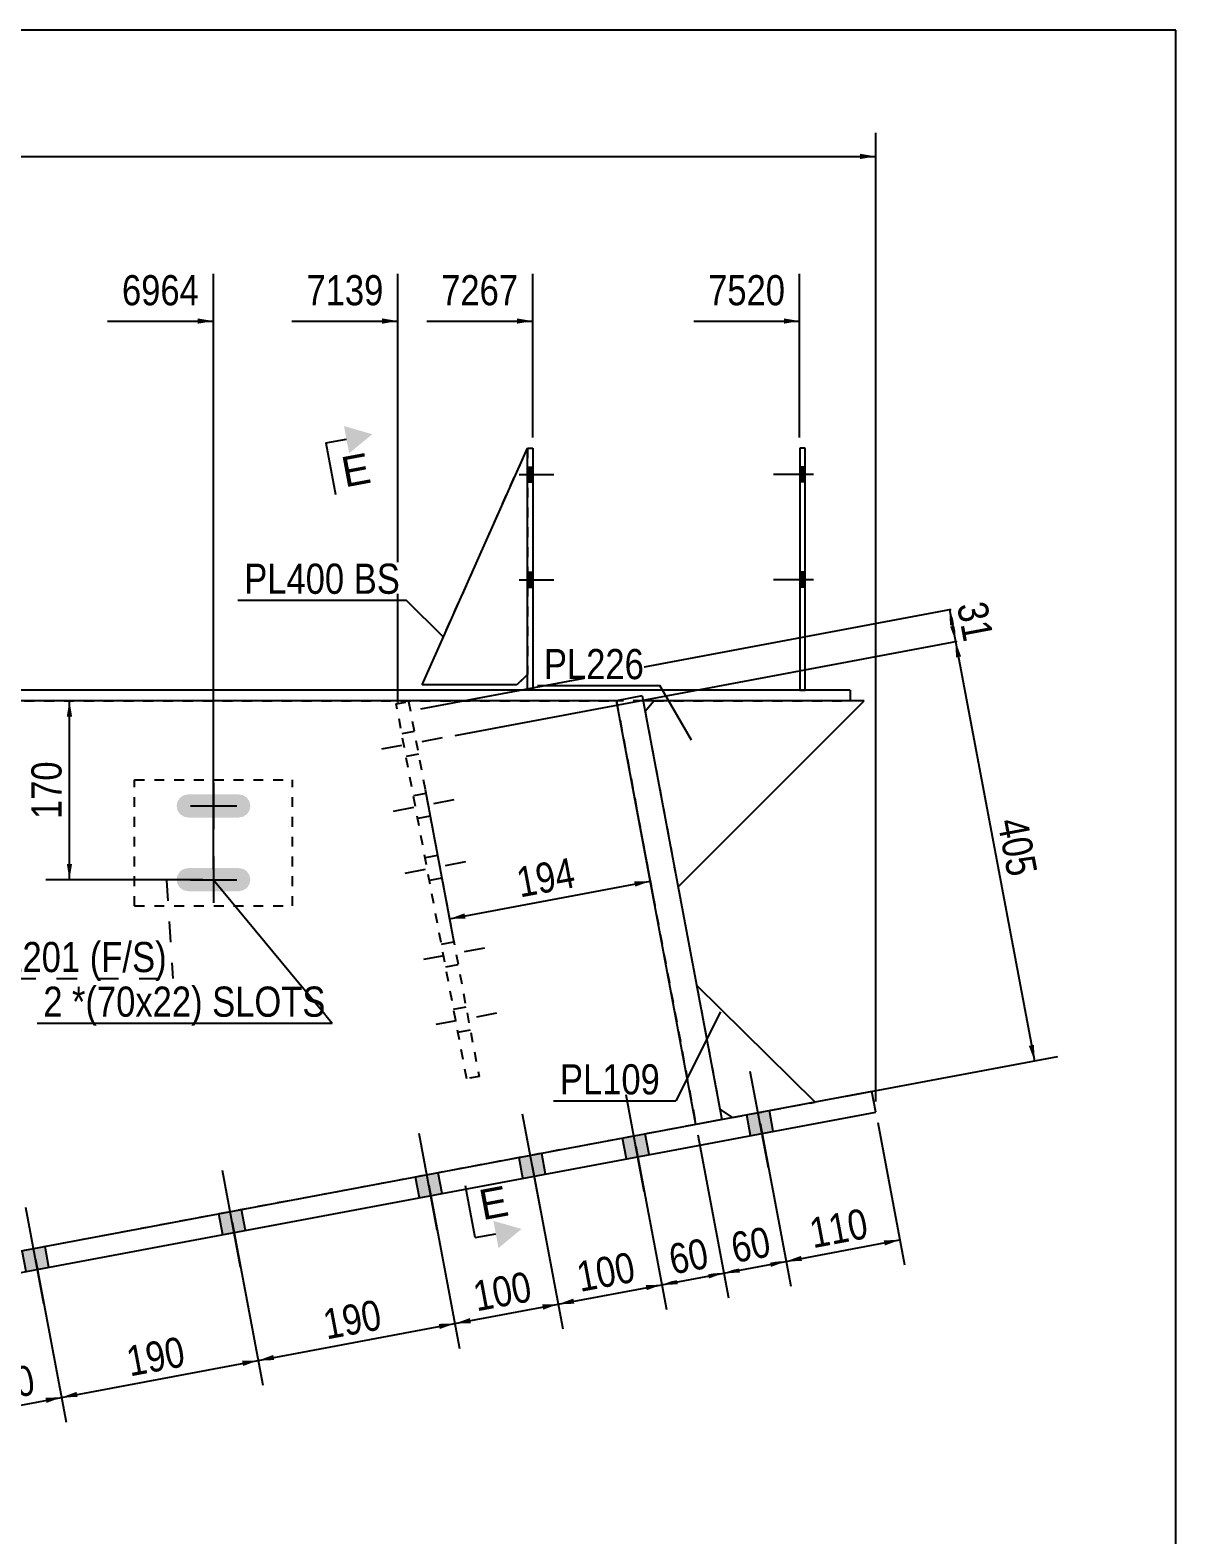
# Model space of a CAD drawing. Header units: millimetres. Extents: x -17 to 386, y -198 to 79.
# Drawn here: x 276.9 to 385.7, y -64.2 to 78.7 of the extents above; entities that cross this region are included whole.
import ezdxf

# ---------------------------------------------------------------- set-up
doc = ezdxf.new("R2010")
doc.units = ezdxf.units.MM
doc.linetypes.add('DXK_LINE_DOT1', pattern=[1.8814, 0.9407, -0.9407])
doc.linetypes.add('DXK_LINE_DOT2', pattern=[3.9198, 1.9599, -1.9599])
doc.styles.add('Arial', font='ARIAL.TTF', dxfattribs={"height": 0.2})
doc.styles.add('Arial Narrow', font='ARIALN.TTF', dxfattribs={"height": 0.2})

# ---------------------------------------------------------------- blocks, each defined once
blk = doc.blocks.new('Unknown-627304215-1201')
at = {"color": 5, "linetype": 'Continuous'}
for p, q in [((385.69, 78.71), (-14.31, 78.71)), ((385.69, -198.29), (385.69, 78.71))]:
    blk.add_line(p, q, dxfattribs=at)
blk = doc.blocks.new('Part-627304215-9825 - 1576')
at = {"color": 2, "linetype": 'Continuous'}
for p, q in [((335.28, 14.02), (336.1, 15)), ((338.42, -2.69), (356.1, 15)), ((356.1, 15), (354.75, 15))]:
    blk.add_line(p, q, dxfattribs=at)
at = {"color": 7, "linetype": 'DXK_LINE_DOT1'}
for p, q in [((336.1, 15), (354.75, 15)), ((335.28, 14.02), (338.42, -2.69))]:
    blk.add_line(p, q, dxfattribs=at)
blk = doc.blocks.new('Part-627304215-9812 - 1576')
at = {"color": 2, "linetype": 'Continuous'}
for p, q in [((324.11, 16), (254.75, 16)), ((349.97, 16), (324.61, 16)), ((354.75, 16), (350.47, 16)), ((354.75, 16), (354.75, 15)), ((332.56, 15), (228.86, 15)), ((354.75, 15), (335.1, 15))]:
    blk.add_line(p, q, dxfattribs=at)
at = {"color": 7, "linetype": 'DXK_LINE_DOT1'}
for p, q in [((324.61, 16), (324.11, 16)), ((350.47, 16), (349.97, 16)), ((335.1, 15), (332.56, 15))]:
    blk.add_line(p, q, dxfattribs=at)
blk = doc.blocks.new('Part-627304215-9818 - 1576')
at = {"color": 2, "linetype": 'Continuous'}
blk.add_line((234.95, -45), (234.95, 15), dxfattribs=at)
at = {"color": 7, "linetype": 'DXK_LINE_DOT1'}
for p, q in [((234.95, 15), (332.56, 15)), ((332.56, 15), (340.11, -25.25)), ((340.11, -25.25), (234.95, -45))]:
    blk.add_line(p, q, dxfattribs=at)
blk = doc.blocks.new('Part-627304215-9885 - 1576')
at = {"color": 7, "linetype": 'DXK_LINE_DOT1'}
for p, q in [((311.65, 14.7), (312.83, 14.92)), ((318.34, -20.92), (311.65, 14.7)), ((312.83, 14.92), (319.52, -20.7)), ((319.52, -20.7), (318.34, -20.92))]:
    blk.add_line(p, q, dxfattribs=at)
blk = doc.blocks.new('Part-627304215-9822 - 1576')
at = {"color": 2, "linetype": 'Continuous'}
for p, q in [((335.01, 15.46), (332.56, 15)), ((340.11, -25.25), (332.56, 15)), ((335.01, 15.46), (342.57, -24.79)), ((342.57, -24.79), (340.11, -25.25))]:
    blk.add_line(p, q, dxfattribs=at)
blk = doc.blocks.new('Bolt-627304215-9887 - 1576')
at = {"linetype": 'Continuous'}
for points in [[(297.72, 4.58), (297.8, 5), (297.72, 5.42), (297.48, 5.78), (297.12, 6.02), (296.7, 6.1), (291.9, 6.1), (291.48, 6.02), (291.12, 5.78), (290.88, 5.42), (290.8, 5), (290.88, 4.58), (291.12, 4.22), (291.48, 3.99), (291.9, 3.9), (296.7, 3.9), (297.12, 3.99), (297.48, 4.22)], [(297.72, -2.42), (297.8, -2), (297.72, -1.58), (297.48, -1.22), (297.12, -0.98), (296.7, -0.9), (291.9, -0.9), (291.48, -0.98), (291.12, -1.22), (290.88, -1.58), (290.8, -2), (290.88, -2.42), (291.12, -2.78), (291.48, -3.01), (291.9, -3.1), (296.7, -3.1), (297.12, -3.01), (297.48, -2.78)]]:
    blk.add_hatch(color=3, dxfattribs=at).paths.add_polyline_path(points)
at = {"color": 3, "linetype": 'Continuous'}
for p, q in [((294.3, 7.2), (294.3, 2.8)), ((292.1, 5), (296.5, 5)), ((294.3, 0.2), (294.3, -4.2)), ((292.1, -2), (296.5, -2))]:
    blk.add_line(p, q, dxfattribs=at)
blk = doc.blocks.new('Bolt-627304215-9888 - 1576')
at = {"linetype": 'Continuous'}
for points in [[(347.09, -23.94), (344.93, -24.35), (345.3, -26.31), (347.46, -25.91)], [(347.09, -23.94), (344.93, -24.35), (345.3, -26.31), (347.46, -25.91)], [(335.3, -26.15), (333.14, -26.56), (333.51, -28.53), (335.67, -28.12)], [(335.3, -26.15), (333.14, -26.56), (333.51, -28.53), (335.67, -28.12)], [(325.47, -28), (323.31, -28.41), (323.68, -30.37), (325.84, -29.97)], [(325.47, -28), (323.31, -28.41), (323.68, -30.37), (325.84, -29.97)], [(315.64, -29.85), (313.48, -30.25), (313.85, -32.22), (316.01, -31.81)], [(315.64, -29.85), (313.48, -30.25), (313.85, -32.22), (316.01, -31.81)], [(296.97, -33.35), (294.81, -33.76), (295.18, -35.73), (297.34, -35.32)], [(296.97, -33.35), (294.81, -33.76), (295.18, -35.73), (297.34, -35.32)], [(278.3, -36.86), (276.13, -37.27), (276.5, -39.23), (278.66, -38.83)], [(278.3, -36.86), (276.13, -37.27), (276.5, -39.23), (278.66, -38.83)], [(268.47, -38.71), (266.3, -39.11), (266.67, -41.08), (268.84, -40.67)], [(268.47, -38.71), (266.3, -39.11), (266.67, -41.08), (268.84, -40.67)], [(258.64, -40.55), (256.48, -40.96), (256.85, -42.92), (259.01, -42.52)], [(258.64, -40.55), (256.48, -40.96), (256.85, -42.92), (259.01, -42.52)], [(246.84, -42.77), (244.68, -43.17), (245.05, -45.14), (247.21, -44.73)], [(246.84, -42.77), (244.68, -43.17), (245.05, -45.14), (247.21, -44.73)]]:
    blk.add_hatch(color=3, dxfattribs=at).paths.add_polyline_path(points)
at = {"color": 3, "linetype": 'Continuous'}
for p, q in [((347, -29.39), (345.27, -20.21)), ((347, -29.39), (345.27, -20.21)), ((335.2, -31.61), (333.48, -22.43)), ((335.2, -31.61), (333.48, -22.43)), ((325.37, -33.45), (323.65, -24.27)), ((325.37, -33.45), (323.65, -24.27)), ((347.46, -25.91), (347.09, -23.94)), ((347.46, -25.91), (347.09, -23.94)), ((345.3, -26.31), (344.93, -24.35)), ((345.3, -26.31), (344.93, -24.35)), ((315.55, -35.3), (313.82, -26.12)), ((315.55, -35.3), (313.82, -26.12)), ((333.51, -28.53), (333.14, -26.56)), ((333.51, -28.53), (333.14, -26.56)), ((335.67, -28.12), (335.3, -26.15)), ((335.67, -28.12), (335.3, -26.15)), ((323.68, -30.37), (323.31, -28.41)), ((323.68, -30.37), (323.31, -28.41)), ((325.84, -29.97), (325.47, -28)), ((325.84, -29.97), (325.47, -28)), ((296.87, -38.8), (295.15, -29.63)), ((296.87, -38.8), (295.15, -29.63)), ((316.01, -31.81), (315.64, -29.85)), ((316.01, -31.81), (315.64, -29.85)), ((313.85, -32.22), (313.48, -30.25)), ((313.85, -32.22), (313.48, -30.25)), ((278.2, -42.31), (276.48, -33.13)), ((278.2, -42.31), (276.48, -33.13)), ((295.18, -35.73), (294.81, -33.76)), ((295.18, -35.73), (294.81, -33.76)), ((297.34, -35.32), (296.97, -33.35)), ((297.34, -35.32), (296.97, -33.35)), ((268.37, -44.16), (266.65, -34.98)), ((268.37, -44.16), (266.65, -34.98)), ((258.54, -46), (256.82, -36.82)), ((258.54, -46), (256.82, -36.82)), ((278.66, -38.83), (278.3, -36.86)), ((278.66, -38.83), (278.3, -36.86)), ((276.5, -39.23), (276.13, -37.27)), ((276.5, -39.23), (276.13, -37.27)), ((246.75, -48.22), (245.03, -39.04)), ((246.75, -48.22), (245.03, -39.04)), ((266.67, -41.08), (266.3, -39.11)), ((266.67, -41.08), (266.3, -39.11)), ((268.84, -40.67), (268.47, -38.71)), ((268.84, -40.67), (268.47, -38.71)), ((256.85, -42.92), (256.48, -40.96)), ((256.85, -42.92), (256.48, -40.96)), ((259.01, -42.52), (258.64, -40.55)), ((259.01, -42.52), (258.64, -40.55)), ((247.21, -44.73), (246.84, -42.77)), ((247.21, -44.73), (246.84, -42.77)), ((245.05, -45.14), (244.68, -43.17)), ((245.05, -45.14), (244.68, -43.17))]:
    blk.add_line(p, q, dxfattribs=at)
blk = doc.blocks.new('Part-627304215-9827 - 1576')
at = {"color": 2, "linetype": 'Continuous'}
for p, q in [((356.82, -22.11), (234.95, -45)), ((357.19, -24.08), (356.82, -22.11)), ((235.32, -46.97), (357.19, -24.08)), ((234.95, -45), (235.32, -46.97))]:
    blk.add_line(p, q, dxfattribs=at)
blk = doc.blocks.new('Part-627304215-9830 - 1576')
at = {"color": 2, "linetype": 'Continuous'}
for p, q in [((351.42, -23.13), (340.17, -12.01)), ((342.39, -23.81), (343.55, -24.6))]:
    blk.add_line(p, q, dxfattribs=at)
at = {"color": 7, "linetype": 'DXK_LINE_DOT1'}
for p, q in [((340.17, -12.01), (342.39, -23.81)), ((343.55, -24.6), (351.42, -23.13))]:
    blk.add_line(p, q, dxfattribs=at)
blk = doc.blocks.new('Part-627304215-9833 - 1576')
at = {"color": 7, "linetype": 'DXK_LINE_DOT1'}
for p, q in [((286.8, -4.5), (286.8, 7.5)), ((286.8, 7.5), (301.8, 7.5)), ((301.8, -4.5), (301.8, 7.5)), ((286.8, -4.5), (301.8, -4.5))]:
    blk.add_line(p, q, dxfattribs=at)
blk = doc.blocks.new('Part-627304215-9841 - 1576')
at = {"color": 2, "linetype": 'Continuous'}
for p, q in [((350.47, 39), (349.97, 39)), ((349.97, 39), (349.97, 16)), ((350.47, 16), (350.47, 39)), ((349.97, 16), (350.47, 16))]:
    blk.add_line(p, q, dxfattribs=at)
blk = doc.blocks.new('Part-627304215-9862 - 1576')
at = {"color": 2, "linetype": 'Continuous'}
for p, q in [((324.11, 16), (324.11, 39)), ((324.11, 39), (324.61, 39)), ((324.61, 39), (324.61, 16)), ((324.61, 16), (324.11, 16))]:
    blk.add_line(p, q, dxfattribs=at)
blk = doc.blocks.new('Part-627304215-9864 - 1576')
at = {"color": 2, "linetype": 'Continuous'}
for p, q in [((314.11, 16.5), (324.11, 39)), ((324.11, 17.5), (323.11, 16.5)), ((323.11, 16.5), (314.11, 16.5))]:
    blk.add_line(p, q, dxfattribs=at)
at = {"color": 7, "linetype": 'DXK_LINE_DOT1'}
blk.add_line((324.11, 39), (324.11, 17.5), dxfattribs=at)
blk = doc.blocks.new('Part-627304215-9884 - 1576')
at = {"color": 7, "linetype": 'DXK_LINE_DOT1'}
for p, q in [((314.11, 16.5), (324.11, 39)), ((324.11, 17.5), (323.11, 16.5)), ((323.11, 16.5), (314.11, 16.5))]:
    blk.add_line(p, q, dxfattribs=at)
blk = doc.blocks.new('Bolt-627304215-9900 - 1576')
at = {"linetype": 'Continuous'}
for points in [[(350.47, 35.8), (350.47, 37.2), (349.97, 37.2), (349.97, 35.8)], [(350.47, 35.8), (350.47, 37.2), (349.97, 37.2), (349.97, 35.8)], [(350.47, 35.8), (350.47, 37.2), (349.97, 37.2), (349.97, 35.8)], [(350.47, 25.8), (350.47, 27.2), (349.97, 27.2), (349.97, 25.8)], [(350.47, 25.8), (350.47, 27.2), (349.97, 27.2), (349.97, 25.8)], [(350.47, 25.8), (350.47, 27.2), (349.97, 27.2), (349.97, 25.8)]]:
    blk.add_hatch(color=3, dxfattribs=at).paths.add_polyline_path(points)
at = {"color": 3, "linetype": 'Continuous'}
for p, q in [((350.47, 37.2), (349.97, 37.2)), ((350.47, 37.2), (349.97, 37.2)), ((350.47, 37.2), (349.97, 37.2)), ((351.27, 36.5), (347.47, 36.5)), ((351.27, 36.5), (347.47, 36.5)), ((351.27, 36.5), (347.47, 36.5)), ((350.47, 35.8), (349.97, 35.8)), ((350.47, 35.8), (349.97, 35.8)), ((350.47, 35.8), (349.97, 35.8)), ((350.47, 27.2), (349.97, 27.2)), ((350.47, 27.2), (349.97, 27.2)), ((350.47, 27.2), (349.97, 27.2)), ((351.27, 26.5), (347.47, 26.5)), ((351.27, 26.5), (347.47, 26.5)), ((351.27, 26.5), (347.47, 26.5)), ((350.47, 25.8), (349.97, 25.8)), ((350.47, 25.8), (349.97, 25.8)), ((350.47, 25.8), (349.97, 25.8))]:
    blk.add_line(p, q, dxfattribs=at)
blk = doc.blocks.new('Bolt-627304215-9914 - 1576')
at = {"linetype": 'Continuous'}
for points in [[(324.61, 35.8), (324.61, 37.2), (324.11, 37.2), (324.11, 35.8)], [(324.61, 35.8), (324.61, 37.2), (324.11, 37.2), (324.11, 35.8)], [(324.61, 35.8), (324.61, 37.2), (324.11, 37.2), (324.11, 35.8)], [(324.61, 25.8), (324.61, 27.2), (324.11, 27.2), (324.11, 25.8)], [(324.61, 25.8), (324.61, 27.2), (324.11, 27.2), (324.11, 25.8)], [(324.61, 25.8), (324.61, 27.2), (324.11, 27.2), (324.11, 25.8)]]:
    blk.add_hatch(color=3, dxfattribs=at).paths.add_polyline_path(points)
at = {"color": 3, "linetype": 'Continuous'}
for p, q in [((324.11, 37.2), (324.61, 37.2)), ((324.11, 37.2), (324.61, 37.2)), ((324.11, 37.2), (324.61, 37.2)), ((323.31, 36.5), (326.61, 36.5)), ((323.31, 36.5), (326.61, 36.5)), ((323.31, 36.5), (326.61, 36.5)), ((324.11, 35.8), (324.61, 35.8)), ((324.11, 35.8), (324.61, 35.8)), ((324.11, 35.8), (324.61, 35.8)), ((324.11, 27.2), (324.61, 27.2)), ((324.11, 27.2), (324.61, 27.2)), ((324.11, 27.2), (324.61, 27.2)), ((323.31, 26.5), (326.61, 26.5)), ((323.31, 26.5), (326.61, 26.5)), ((323.31, 26.5), (326.61, 26.5)), ((324.11, 25.8), (324.61, 25.8)), ((324.11, 25.8), (324.61, 25.8)), ((324.11, 25.8), (324.61, 25.8))]:
    blk.add_line(p, q, dxfattribs=at)
blk = doc.blocks.new('Bolt-627304215-9924 - 1576')
at = {"color": 3, "linetype": 'DXK_LINE_DOT2'}
for p, q in [((314.28, -9.56), (320.96, -8.31)), ((315.94, -8.13), (317.12, -7.91)), ((316.35, -10.29), (317.52, -10.07)), ((317.1, -14.31), (318.28, -14.09)), ((315.44, -15.74), (322.12, -14.49)), ((317.51, -16.48), (318.69, -16.25))]:
    blk.add_line(p, q, dxfattribs=at)
blk = doc.blocks.new('Bolt-627304215-9925 - 1576')
at = {"color": 3, "linetype": 'DXK_LINE_DOT2'}
for p, q in [((316.02, 11.47), (309.34, 10.22)), ((313.36, 12.09), (312.18, 11.87)), ((313.77, 9.93), (312.59, 9.71)), ((314.47, 6.19), (313.29, 5.97)), ((317.13, 5.57), (310.45, 4.32)), ((314.88, 4.03), (313.7, 3.81)), ((315.58, 0.3), (314.4, 0.08)), ((318.24, -0.32), (311.55, -1.58)), ((315.98, -1.87), (314.8, -2.09))]:
    blk.add_line(p, q, dxfattribs=at)
blk = doc.blocks.new('StraightDimension-627304215-7795 - 1576')
at = {"linetype": 'Continuous'}
for points in [[(357.95, -36.26), (359.47, -36.23), (358.05, -36.75)], [(350.18, -38.23), (348.66, -38.26), (350.09, -37.74)]]:
    blk.add_hatch(color=7, dxfattribs=at).paths.add_polyline_path(points)
at = {"color": 7, "linetype": 'Continuous'}
for p, q in [((346.2, -25.13), (349.11, -40.62)), ((357.38, -25.06), (359.92, -38.59)), ((348.66, -38.26), (359.47, -36.23))]:
    blk.add_line(p, q, dxfattribs=at)
at = {"color": 0}
blk.add_wipeout([(357.33, -36.48), (356.55, -32.36), (349.98, -33.59), (350.76, -37.72)], dxfattribs=at)
at = {"color": 3, "style": 'Arial Narrow'}
blk.add_text('110', height=2.863, rotation=10.6341, dxfattribs=at).set_placement((351.23, -37.02))
blk = doc.blocks.new('StraightDimension-627304215-7801 - 1576')
at = {"linetype": 'Continuous'}
for points in [[(297.02, -47.71), (298.54, -47.68), (297.11, -48.2)], [(281.39, -51.15), (279.87, -51.18), (281.29, -50.66)]]:
    blk.add_hatch(color=7, dxfattribs=at).paths.add_polyline_path(points)
at = {"color": 7, "linetype": 'Continuous'}
for p, q in [((296.07, -34.54), (298.98, -50.03)), ((277.4, -38.05), (280.31, -53.54)), ((279.87, -51.18), (298.54, -47.68))]:
    blk.add_line(p, q, dxfattribs=at)
at = {"color": 0}
blk.add_wipeout([(292.46, -48.67), (291.68, -44.54), (285.11, -45.77), (285.89, -49.9)], dxfattribs=at)
at = {"color": 3, "style": 'Arial Narrow'}
blk.add_text('190', height=2.863, rotation=10.6341, dxfattribs=at).set_placement((286.37, -49.2))
blk = doc.blocks.new('StraightDimension-627304215-7186 - 1576')
at = {"linetype": 'Continuous'}
for points in [[(334.25, -2.17), (335.77, -2.14), (334.35, -2.66)], [(318.23, -5.69), (316.71, -5.72), (318.14, -5.2)]]:
    blk.add_hatch(color=7, dxfattribs=at).paths.add_polyline_path(points)
at = {"color": 7, "linetype": 'Continuous'}
for p, q in [((333.47, 10.15), (336.22, -4.5)), ((314.4, 6.56), (317.15, -8.08)), ((316.71, -5.72), (335.77, -2.14))]:
    blk.add_line(p, q, dxfattribs=at)
at = {"color": 0}
blk.add_wipeout([(329.5, -3.17), (328.72, 0.96), (322.15, -0.27), (322.93, -4.4)], dxfattribs=at)
at = {"color": 3, "style": 'Arial Narrow'}
blk.add_text('194', height=2.863, rotation=10.6341, dxfattribs=at).set_placement((323.41, -3.7))
blk = doc.blocks.new('StraightDimension-627304215-7247 - 1576')
at = {"linetype": 'Continuous'}
for points in [[(364.8, 19.11), (364.77, 20.63), (365.29, 19.2)], [(372.22, -17.69), (372.25, -19.21), (371.73, -17.79)]]:
    blk.add_hatch(color=7, dxfattribs=at).paths.add_polyline_path(points)
at = {"color": 7, "linetype": 'Continuous'}
for p, q in [((317.25, 11.7), (366.98, 21.04)), ((364.77, 20.63), (372.25, -19.21)), ((354.38, -22.57), (374.47, -18.8))]:
    blk.add_line(p, q, dxfattribs=at)
at = {"color": 0}
blk.add_wipeout([(369.28, -2.55), (373.4, -1.78), (372.17, 4.79), (368.04, 4.02)], dxfattribs=at)
at = {"color": 3, "style": 'Arial Narrow'}
blk.add_text('405', height=2.863, rotation=-79.3661, dxfattribs=at).set_placement((368.74, 3.54))
blk = doc.blocks.new('StraightDimension-627304215-7248 - 1576')
at = {"linetype": 'Continuous'}
for points in [[(364.23, 22.15), (364.2, 23.67), (364.72, 22.24)], [(364.74, 22.15), (364.77, 20.63), (364.25, 22.05)]]:
    blk.add_hatch(color=7, dxfattribs=at).paths.add_polyline_path(points)
at = {"color": 7, "linetype": 'Continuous'}
for p, q in [((313.98, 14.24), (366.41, 24.08)), ((364.2, 23.67), (364.77, 20.63)), ((317.25, 11.7), (366.98, 21.04))]:
    blk.add_line(p, q, dxfattribs=at)
at = {"color": 0}
blk.add_wipeout([(365.08, 19.79), (369.21, 20.56), (368.31, 25.34), (364.19, 24.56)], dxfattribs=at)
at = {"color": 3, "style": 'Arial Narrow'}
blk.add_text('31', height=2.863, rotation=-79.3661, dxfattribs=at).set_placement((364.89, 24.08))
blk = doc.blocks.new('StraightDimension-627304215-7796 - 1576')
at = {"linetype": 'Continuous'}
for points in [[(347.14, -38.29), (348.66, -38.26), (347.23, -38.79)], [(344.29, -39.34), (342.77, -39.37), (344.19, -38.85)]]:
    blk.add_hatch(color=7, dxfattribs=at).paths.add_polyline_path(points)
at = {"color": 7, "linetype": 'Continuous'}
for p, q in [((346.2, -25.13), (349.11, -40.62)), ((340.3, -26.23), (343.21, -41.73)), ((342.77, -39.37), (348.66, -38.26))]:
    blk.add_line(p, q, dxfattribs=at)
at = {"color": 0}
blk.add_wipeout([(348.07, -38.22), (347.3, -34.09), (342.53, -34.99), (343.3, -39.12)], dxfattribs=at)
at = {"color": 3, "style": 'Arial Narrow'}
blk.add_text('60', height=2.863, rotation=10.6341, dxfattribs=at).set_placement((343.78, -38.42))
blk = doc.blocks.new('StraightDimension-627304215-7797 - 1576')
at = {"linetype": 'Continuous'}
for points in [[(338.39, -40.45), (336.87, -40.48), (338.3, -39.96)], [(341.25, -39.4), (342.77, -39.37), (341.34, -39.89)]]:
    blk.add_hatch(color=7, dxfattribs=at).paths.add_polyline_path(points)
at = {"color": 7, "linetype": 'Continuous'}
for p, q in [((340.3, -26.23), (343.21, -41.73)), ((334.4, -27.34), (337.31, -42.84)), ((336.87, -40.48), (342.77, -39.37))]:
    blk.add_line(p, q, dxfattribs=at)
at = {"color": 0}
blk.add_wipeout([(342.18, -39.33), (341.4, -35.2), (336.63, -36.1), (337.4, -40.22)], dxfattribs=at)
at = {"color": 3, "style": 'Arial Narrow'}
blk.add_text('60', height=2.863, rotation=10.6341, dxfattribs=at).set_placement((337.88, -39.52))
blk = doc.blocks.new('StraightDimension-627304215-7798 - 1576')
at = {"linetype": 'Continuous'}
for points in [[(335.35, -40.51), (336.87, -40.48), (335.44, -41)], [(328.56, -42.29), (327.04, -42.32), (328.47, -41.8)]]:
    blk.add_hatch(color=7, dxfattribs=at).paths.add_polyline_path(points)
at = {"color": 7, "linetype": 'Continuous'}
for p, q in [((334.4, -27.34), (337.31, -42.84)), ((324.57, -29.19), (327.48, -44.68)), ((327.04, -42.32), (336.87, -40.48))]:
    blk.add_line(p, q, dxfattribs=at)
at = {"color": 0}
blk.add_wipeout([(335.21, -40.64), (334.44, -36.51), (327.87, -37.74), (328.64, -41.87)], dxfattribs=at)
at = {"color": 3, "style": 'Arial Narrow'}
blk.add_text('100', height=2.863, rotation=10.6341, dxfattribs=at).set_placement((329.12, -41.17))
blk = doc.blocks.new('StraightDimension-627304215-7799 - 1576')
at = {"linetype": 'Continuous'}
for points in [[(325.52, -42.35), (327.04, -42.32), (325.61, -42.85)], [(318.73, -44.14), (317.21, -44.17), (318.64, -43.65)]]:
    blk.add_hatch(color=7, dxfattribs=at).paths.add_polyline_path(points)
at = {"color": 7, "linetype": 'Continuous'}
for p, q in [((324.57, -29.19), (327.48, -44.68)), ((314.75, -31.03), (317.66, -46.53)), ((317.21, -44.17), (327.04, -42.32))]:
    blk.add_line(p, q, dxfattribs=at)
at = {"color": 0}
blk.add_wipeout([(325.38, -42.48), (324.61, -38.35), (318.04, -39.59), (318.81, -43.72)], dxfattribs=at)
at = {"color": 3, "style": 'Arial Narrow'}
blk.add_text('100', height=2.863, rotation=10.6341, dxfattribs=at).set_placement((319.29, -43.02))
blk = doc.blocks.new('StraightDimension-627304215-7800 - 1576')
at = {"linetype": 'Continuous'}
for points in [[(315.69, -44.2), (317.21, -44.17), (315.78, -44.69)], [(300.06, -47.64), (298.54, -47.68), (299.97, -47.15)]]:
    blk.add_hatch(color=7, dxfattribs=at).paths.add_polyline_path(points)
at = {"color": 7, "linetype": 'Continuous'}
for p, q in [((314.75, -31.03), (317.66, -46.53)), ((296.07, -34.54), (298.98, -50.03)), ((298.54, -47.68), (317.21, -44.17))]:
    blk.add_line(p, q, dxfattribs=at)
at = {"color": 0}
blk.add_wipeout([(311.13, -45.16), (310.36, -41.03), (303.79, -42.26), (304.56, -46.39)], dxfattribs=at)
at = {"color": 3, "style": 'Arial Narrow'}
blk.add_text('190', height=2.863, rotation=10.6341, dxfattribs=at).set_placement((305.04, -45.69))
blk = doc.blocks.new('StraightDimension-627304215-9591 - 1576')
at = {"linetype": 'Continuous'}
blk.add_hatch(color=7, dxfattribs=at).paths.add_polyline_path([(310.31, 51.32), (311.81, 51.07), (310.31, 50.82)])
at = {"color": 7, "linetype": 'Continuous'}
for p, q in [((311.81, 14.83), (311.81, 55.57)), ((301.75, 51.07), (311.81, 51.07))]:
    blk.add_line(p, q, dxfattribs=at)
at = {"color": 0}
blk.add_wipeout([(311.04, 51.97), (311.04, 56.17), (302.53, 56.17), (302.53, 51.97)], dxfattribs=at)
at = {"color": 3, "style": 'Arial Narrow'}
blk.add_text('7139', height=2.863, dxfattribs=at).set_placement((303.13, 52.57))
blk = doc.blocks.new('StraightDimension-627304215-7802 - 1576')
at = {"linetype": 'Continuous'}
for points in [[(278.35, -51.21), (279.87, -51.18), (278.44, -51.71)], [(271.56, -53), (270.04, -53.03), (271.47, -52.51)]]:
    blk.add_hatch(color=7, dxfattribs=at).paths.add_polyline_path(points)
at = {"color": 7, "linetype": 'Continuous'}
for p, q in [((277.4, -38.05), (280.31, -53.54)), ((267.57, -39.89), (270.48, -55.39)), ((270.04, -53.03), (279.87, -51.18))]:
    blk.add_line(p, q, dxfattribs=at)
at = {"color": 0}
blk.add_wipeout([(278.21, -51.34), (277.43, -47.21), (270.86, -48.45), (271.64, -52.58)], dxfattribs=at)
at = {"color": 3, "style": 'Arial Narrow'}
blk.add_text('100', height=2.863, rotation=10.6341, dxfattribs=at).set_placement((272.12, -51.87))
blk = doc.blocks.new('StraightDimension-627304215-7892 - 1576')
at = {"linetype": 'Continuous'}
blk.add_hatch(color=7, dxfattribs=at).paths.add_polyline_path([(355.69, 66.96), (357.19, 66.71), (355.69, 66.46)])
at = {"color": 7, "linetype": 'Continuous'}
for p, q in [((357.19, -23.08), (357.19, 68.96)), ((-1.6, 66.71), (357.19, 66.71))]:
    blk.add_line(p, q, dxfattribs=at)
blk = doc.blocks.new('StraightDimension-627304215-9285 - 1576')
at = {"linetype": 'Continuous'}
for points in [[(280.37, 13.5), (280.62, 15), (280.87, 13.5)], [(280.87, -0.5), (280.62, -2), (280.37, -0.5)]]:
    blk.add_hatch(color=7, dxfattribs=at).paths.add_polyline_path(points)
at = {"color": 7, "linetype": 'Continuous'}
for p, q in [((293.3, 15), (278.37, 15)), ((280.62, -2), (280.62, 15)), ((293.3, -2), (278.37, -2))]:
    blk.add_line(p, q, dxfattribs=at)
at = {"color": 0}
blk.add_wipeout([(280.47, 9.84), (276.27, 9.84), (276.27, 3.16), (280.47, 3.16)], dxfattribs=at)
at = {"color": 3, "style": 'Arial Narrow'}
blk.add_text('170', height=2.863, rotation=90.0002, dxfattribs=at).set_placement((279.87, 3.76))
blk = doc.blocks.new('StraightDimension-627304215-9589 - 1576')
at = {"linetype": 'Continuous'}
blk.add_hatch(color=7, dxfattribs=at).paths.add_polyline_path([(348.46, 51.32), (349.96, 51.07), (348.46, 50.82)])
at = {"color": 7, "linetype": 'Continuous'}
for p, q in [((349.96, 40), (349.96, 55.57)), ((339.9, 51.07), (349.96, 51.07))]:
    blk.add_line(p, q, dxfattribs=at)
at = {"color": 0}
blk.add_wipeout([(349.18, 51.97), (349.18, 56.17), (340.67, 56.17), (340.67, 51.97)], dxfattribs=at)
at = {"color": 3, "style": 'Arial Narrow'}
blk.add_text('7520', height=2.863, dxfattribs=at).set_placement((341.27, 52.57))
blk = doc.blocks.new('StraightDimension-627304215-9590 - 1576')
at = {"linetype": 'Continuous'}
blk.add_hatch(color=7, dxfattribs=at).paths.add_polyline_path([(323.11, 51.32), (324.61, 51.07), (323.11, 50.82)])
at = {"color": 7, "linetype": 'Continuous'}
for p, q in [((324.61, 40), (324.61, 55.57)), ((314.55, 51.07), (324.61, 51.07))]:
    blk.add_line(p, q, dxfattribs=at)
at = {"color": 0}
blk.add_wipeout([(323.84, 51.97), (323.84, 56.17), (315.32, 56.17), (315.32, 51.97)], dxfattribs=at)
at = {"color": 3, "style": 'Arial Narrow'}
blk.add_text('7267', height=2.863, dxfattribs=at).set_placement((315.92, 52.57))
blk = doc.blocks.new('StraightDimension-627304215-9592 - 1576')
at = {"linetype": 'Continuous'}
blk.add_hatch(color=7, dxfattribs=at).paths.add_polyline_path([(292.8, 51.32), (294.3, 51.07), (292.8, 50.82)])
at = {"color": 7, "linetype": 'Continuous'}
for p, q in [((294.3, -1), (294.3, 55.57)), ((284.24, 51.07), (294.3, 51.07))]:
    blk.add_line(p, q, dxfattribs=at)
at = {"color": 0}
blk.add_wipeout([(293.52, 51.97), (293.52, 56.17), (285.01, 56.17), (285.01, 51.97)], dxfattribs=at)
at = {"color": 3, "style": 'Arial Narrow'}
blk.add_text('6964', height=2.863, dxfattribs=at).set_placement((285.61, 52.57))
blk = doc.blocks.new('SectionMark-627304215-8073 - 1576')
at = {"color": 7, "linetype": 'Continuous'}
for p, q in [((304.96, 39.49), (306.93, 39.86)), ((319.14, -36.01), (321.11, -35.65))]:
    blk.add_line(p, q, dxfattribs=at)
at = {"color": 0, "linetype": 'Continuous'}
for points in [[(309.39, 35.75), (308.84, 38.7), (306.22, 38.2), (306.77, 35.26)], [(322.47, -33.86), (321.91, -30.92), (319.29, -31.41), (319.85, -34.36)]]:
    blk.add_wipeout(points, dxfattribs=at)
at = {"linetype": 'Continuous'}
for points in [[(306.69, 41.09), (309.38, 40.32), (307.18, 38.51)], [(320.88, -34.42), (323.56, -35.18), (321.36, -37)]]:
    blk.add_hatch(color=7, dxfattribs=at).paths.add_polyline_path(points)
at = {"color": 7, "linetype": 'Continuous'}
for p, q in [((304.96, 39.49), (305.88, 34.58)), ((319.14, -36.01), (318.22, -31.1))]:
    blk.add_line(p, q, dxfattribs=at)
at = {"color": 136, "linetype": 'Continuous', "style": 'Arial'}
for p in [(306.77, 35.26), (319.85, -34.36)]:
    blk.add_text('E', height=2.87, rotation=10.6341, dxfattribs=at).set_placement(p)
blk = doc.blocks.new('Mark-627304215-10261 - 1576')
at = {"color": 7, "linetype": 'Continuous'}
blk.add_line((342.45, -14.56), (338.21, -23), dxfattribs=at)
at = {"color": 0}
blk.add_wipeout([(336.71, -22.4), (336.71, -19.4), (327.2, -19.4), (327.2, -22.4)], dxfattribs=at)
blk.add_wipeout([(336.71, -22.4), (336.71, -19.4), (327.2, -19.4), (327.2, -22.4)], dxfattribs=at)
at = {"color": 7, "linetype": 'Continuous'}
blk.add_line((326.6, -23), (338.21, -23), dxfattribs=at)
at = {"color": 3, "style": 'Arial Narrow'}
blk.add_text('PL109', height=2.863, dxfattribs=at).set_placement((327.2, -22.4))
blk = doc.blocks.new('MarkSet-627304215-10205 - 1576')
at = {"color": 0}
for points in [[(306.72, 25.16), (306.72, 28.16), (297.22, 28.16), (297.22, 25.16)], [(312.01, 25.16), (312.01, 28.16), (307.62, 28.16), (307.62, 25.16)]]:
    blk.add_wipeout(points, dxfattribs=at)
for points in [[(306.72, 25.16), (306.72, 28.16), (297.22, 28.16), (297.22, 25.16)], [(312.01, 25.16), (312.01, 28.16), (307.62, 28.16), (307.62, 25.16)]]:
    blk.add_wipeout(points, dxfattribs=at)
at = {"color": 7, "linetype": 'Continuous'}
for p in [(296.62, 24.56), (316.14, 21.03)]:
    blk.add_line(p, (312.61, 24.56), dxfattribs=at)
at = {"color": 3, "style": 'Arial Narrow'}
for s, p in [('PL400', (297.22, 25.16)), ('BS', (307.62, 25.16))]:
    blk.add_text(s, height=2.863, dxfattribs=at).set_placement(p)
blk = doc.blocks.new('Mark-627304215-10255 - 1576')
at = {"color": 7, "linetype": 'Continuous'}
blk.add_line((339.69, 11.25), (336.69, 16.45), dxfattribs=at)
at = {"color": 0}
blk.add_wipeout([(335.19, 17.05), (335.19, 20.05), (325.68, 20.05), (325.68, 17.05)], dxfattribs=at)
blk.add_wipeout([(335.19, 17.05), (335.19, 20.05), (325.68, 20.05), (325.68, 17.05)], dxfattribs=at)
at = {"color": 7, "linetype": 'Continuous'}
blk.add_line((325.08, 16.45), (336.69, 16.45), dxfattribs=at)
at = {"color": 3, "style": 'Arial Narrow'}
blk.add_text('PL226', height=2.863, dxfattribs=at).set_placement((325.68, 17.05))
blk = doc.blocks.new('Mark-627304215-10267 - 1576')
at = {"color": 0}
for points in [[(281.65, -10.78), (281.65, -7.78), (272.15, -7.78), (272.15, -10.78)], [(289.85, -10.78), (289.85, -7.78), (282.55, -7.78), (282.55, -10.78)]]:
    blk.add_wipeout(points, dxfattribs=at)
for points in [[(281.65, -10.78), (281.65, -7.78), (272.15, -7.78), (272.15, -10.78)], [(289.85, -10.78), (289.85, -7.78), (282.55, -7.78), (282.55, -10.78)]]:
    blk.add_wipeout(points, dxfattribs=at)
at = {"color": 7, "linetype": 'DXK_LINE_DOT2'}
for p in [(289.83, -2.07), (271.55, -11.38)]:
    blk.add_line(p, (290.45, -11.38), dxfattribs=at)
at = {"color": 3, "style": 'Arial Narrow'}
for s, p in [('PL201', (272.15, -10.78)), ('(F/', (282.55, -10.78)), ('S)', (286.57, -10.78))]:
    blk.add_text(s, height=2.863, dxfattribs=at).set_placement(p)
blk = doc.blocks.new('Mark-627304215-10316 - 1576')
at = {"color": 0}
for points in [[(279.96, -15.02), (279.96, -12.02), (278.14, -12.02), (278.14, -15.02)], [(282.14, -15.02), (282.14, -12.02), (280.86, -12.02), (280.86, -15.02)]]:
    blk.add_wipeout(points, dxfattribs=at)
for points in [[(279.96, -15.02), (279.96, -12.02), (278.14, -12.02), (278.14, -15.02)], [(282.14, -15.02), (282.14, -12.02), (280.86, -12.02), (280.86, -15.02)]]:
    blk.add_wipeout(points, dxfattribs=at)
at = {"color": 3, "style": 'Arial Narrow'}
blk.add_text('2', height=2.86, dxfattribs=at).set_placement((278.14, -15.02))
at = {"color": 0}
blk.add_wipeout([(304.97, -15.02), (304.97, -12.02), (282.14, -12.02), (282.14, -15.02)], dxfattribs=at)
blk.add_wipeout([(304.97, -15.02), (304.97, -12.02), (282.14, -12.02), (282.14, -15.02)], dxfattribs=at)
at = {"color": 7, "linetype": 'Continuous'}
for p in [(294.3, -2), (277.54, -15.62)]:
    blk.add_line(p, (305.57, -15.62), dxfattribs=at)
at = {"color": 3, "style": 'Arial Narrow'}
for s, height, p in [('*', 2.86, (280.86, -15.02)), ('(70x22) SLOTS', 2.8633, (282.14, -15.02))]:
    blk.add_text(s, height=height, dxfattribs=at).set_placement(p)

msp = doc.modelspace()

# ---------------------------------------------------------------- block references
for name in ['Unknown-627304215-1201', 'Part-627304215-9864 - 1576', 'Part-627304215-9884 - 1576', 'Part-627304215-9862 - 1576', 'Part-627304215-9841 - 1576', 'Bolt-627304215-9914 - 1576', 'Bolt-627304215-9900 - 1576', 'Part-627304215-9812 - 1576', 'Part-627304215-9818 - 1576', 'Part-627304215-9885 - 1576', 'Part-627304215-9822 - 1576', 'Part-627304215-9825 - 1576', 'Bolt-627304215-9925 - 1576', 'Part-627304215-9833 - 1576', 'Bolt-627304215-9887 - 1576', 'Bolt-627304215-9924 - 1576', 'Part-627304215-9830 - 1576', 'Bolt-627304215-9888 - 1576', 'Part-627304215-9827 - 1576']:
    msp.add_blockref(name, (0, 0))

# ---------------------------------------------------------------- next in the draw order: block references
for name in ['StraightDimension-627304215-9591 - 1576', 'StraightDimension-627304215-7186 - 1576', 'StraightDimension-627304215-7795 - 1576', 'StraightDimension-627304215-7801 - 1576']:
    msp.add_blockref(name, (0, 0))

# ---------------------------------------------------------------- next in the draw order: block references
for name in ['StraightDimension-627304215-7247 - 1576', 'StraightDimension-627304215-7796 - 1576', 'StraightDimension-627304215-7802 - 1576']:
    msp.add_blockref(name, (0, 0))

# ---------------------------------------------------------------- next in the draw order: block references
for name in ['StraightDimension-627304215-7248 - 1576', 'StraightDimension-627304215-7797 - 1576']:
    msp.add_blockref(name, (0, 0))

# ---------------------------------------------------------------- next in the draw order: block references
for name in ['StraightDimension-627304215-7892 - 1576', 'StraightDimension-627304215-7798 - 1576']:
    msp.add_blockref(name, (0, 0))

# ---------------------------------------------------------------- next in the draw order: block references
for name in ['StraightDimension-627304215-9590 - 1576', 'StraightDimension-627304215-9589 - 1576', 'Mark-627304215-10255 - 1576', 'StraightDimension-627304215-9285 - 1576', 'Mark-627304215-10261 - 1576', 'StraightDimension-627304215-7799 - 1576']:
    msp.add_blockref(name, (0, 0))

# ---------------------------------------------------------------- next in the draw order: block references
for name in ['StraightDimension-627304215-9592 - 1576', 'Mark-627304215-10267 - 1576', 'StraightDimension-627304215-7800 - 1576']:
    msp.add_blockref(name, (0, 0))

# ---------------------------------------------------------------- next in the draw order: block references
msp.add_blockref('SectionMark-627304215-8073 - 1576', (0, 0))

# ---------------------------------------------------------------- next in the draw order: block references
for name in ['MarkSet-627304215-10205 - 1576', 'Mark-627304215-10316 - 1576']:
    msp.add_blockref(name, (0, 0))

doc.saveas('drawing.dxf')
